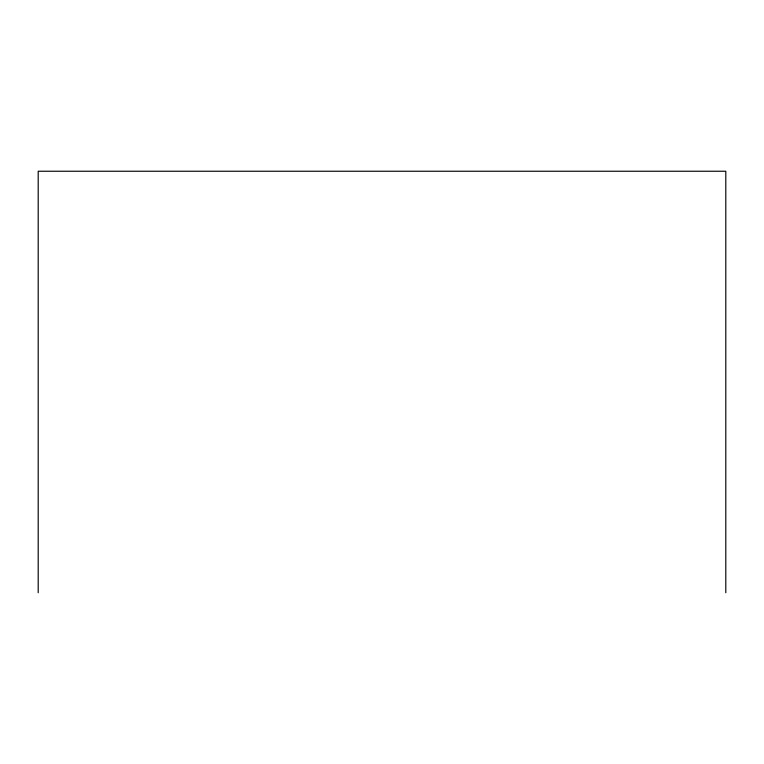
<?xml version="1.0" encoding="UTF-8"?>
<svg xmlns="http://www.w3.org/2000/svg" width="764" height="764" viewBox="0 0 764 764"><rect width="100%" height="100%" fill="white"/><g stroke="black" fill="none" stroke-linecap="round" stroke-linejoin="round"><path stroke-width="1.15" d="M725.8 592.759L725.8 171.241L38.2 171.241L38.2 592.759"/></g></svg>
